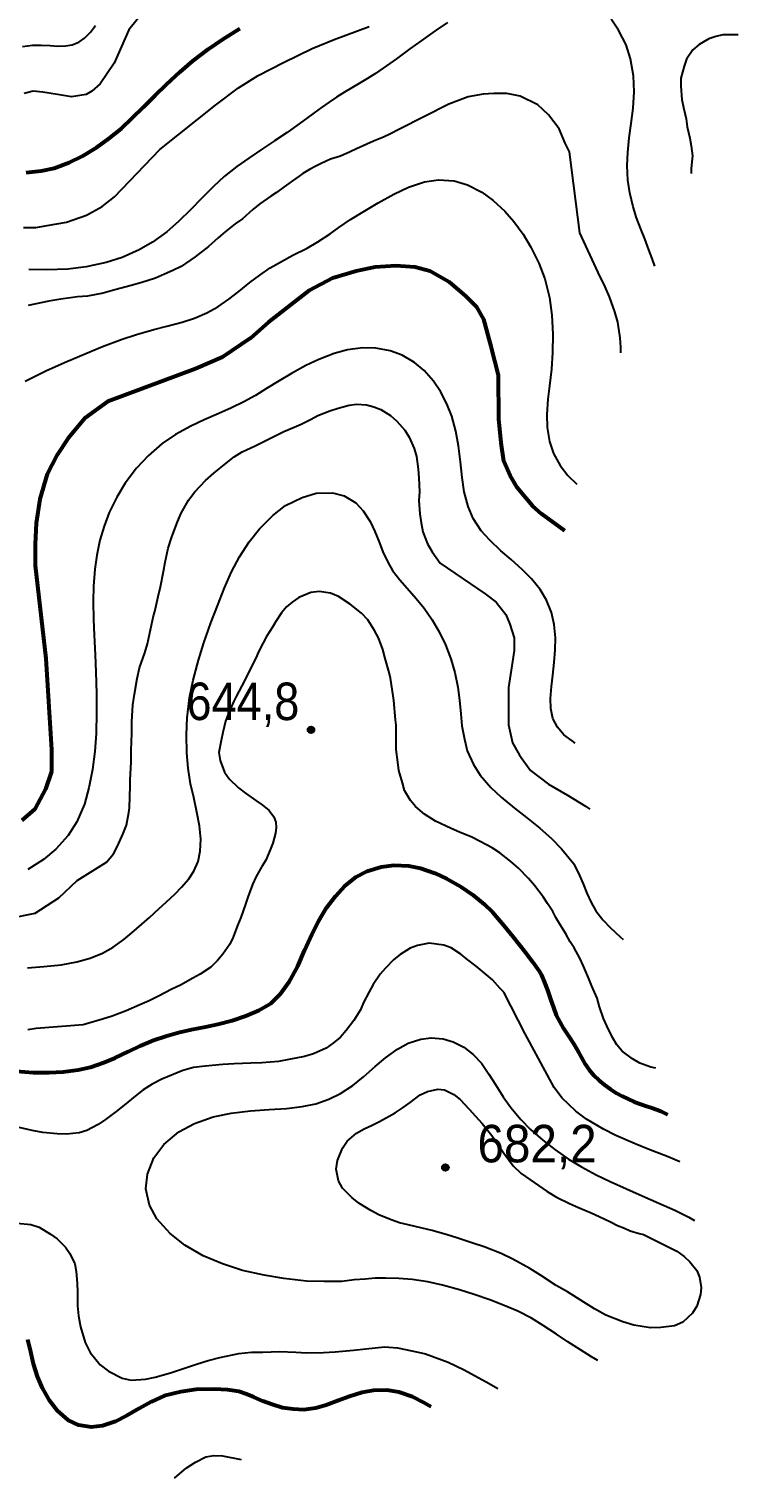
# Model space of a CAD drawing. Header units: metres. Extents: x 552626 to 559174, y 1843804 to 1852371.
# Drawn here: x 558436 to 558758, y 1844344 to 1845001 of the extents above; entities that cross this region are included whole.
import ezdxf

# ---------------------------------------------------------------- set-up
doc = ezdxf.new("R2010")
doc.units = ezdxf.units.M
doc.header["$LTSCALE"] = 6.8
for name, color, linetype, lineweight in [('1', 7, 'Continuous', 25), ('2', 7, 'Continuous', 53), ('5', 7, 'Continuous', 25)]:
    doc.layers.add(name, color=color, linetype=linetype, lineweight=lineweight)

msp = doc.modelspace()

# ---------------------------------------------------------------- hatches: boundary and pattern name
at = {"layer": '5'}
for points in [[(558565.82, 1844683.64, 1), (558562.82, 1844683.64, 1)], [(558626.76, 1844485.28, 1), (558623.76, 1844485.28, 1)]]:
    msp.add_hatch(color=256, dxfattribs=at).paths.add_polyline_path(points)

# ---------------------------------------------------------------- linework, layer by layer
at = {"layer": '1'}
for points in [[(558489.82, 1845011.17), (558481.73, 1845001.09)], [(558481.73, 1845001.09), (558475.01, 1844985.9), (558468.68, 1844976.56), (558464.97, 1844973.21), (558462.37, 1844971.73), (558455.69, 1844970.61), (558449.38, 1844971.73), (558442.71, 1844972.84), (558438.25, 1844973.21), (558434.17, 1844972.1)], [(558626.3, 1845004.38), (558620.62, 1845000.55), (558614.25, 1844996.05), (558609.15, 1844992.36), (558603.07, 1844987.88), (558598.63, 1844984.67), (558593.6, 1844981.16), (558589.92, 1844978.9), (558586.12, 1844976.63), (558582.84, 1844974.78), (558579.46, 1844972.74), (558575.85, 1844970.45), (558572.55, 1844968.27), (558569.05, 1844965.84), (558565.72, 1844963.36), (558562.23, 1844960.76), (558557.96, 1844957.61), (558553.49, 1844954.5), (558547.72, 1844950.63), (558542.25, 1844947.03), (558536.06, 1844942.9), (558530.66, 1844939.08), (558524.98, 1844934.52), (558520.07, 1844930.01), (558514.71, 1844924.61), (558509.85, 1844919.61), (558504.16, 1844914.07), (558498.91, 1844909.52), (558492.46, 1844904.8), (558486.37, 1844901.24), (558478.69, 1844897.84), (558471.35, 1844895.5), (558462.28, 1844893.6), (558454, 1844892.58), (558444.45, 1844892.16), (558436.31, 1844892.33)], [(558441.95, 1844994.06), (558445.95, 1844993.85), (558449.3, 1844993.63), (558452.99, 1844993.75), (558455.92, 1844994.26), (558459.05, 1844995.49), (558461.5, 1844997.24), (558464.28, 1844999.97), (558466.59, 1845002.98)], [(558540.29, 1844980.28), (558551.79, 1844986.23), (558564.78, 1844992.56), (558574.8, 1844996.65), (558590.75, 1845002.61)], [(558708.06, 1844932.88), (558707.7, 1844939.58), (558707.97, 1844945.39), (558708.64, 1844952.12), (558709.54, 1844958.52), (558710.44, 1844965.58), (558710.84, 1844972.97), (558710.67, 1844980.14), (558709.21, 1844987.89), (558707.32, 1844994.17), (558703.87, 1845000.93), (558700.44, 1845005.84)], [(558758.02, 1844998.74), (558751.16, 1844998.73), (558747.93, 1844998.04), (558744.74, 1844996.98), (558740.33, 1844994.34), (558737.5, 1844991.99), (558734.71, 1844987.76), (558733.59, 1844984.58), (558732.09, 1844979.18), (558732.08, 1844975.48), (558732.56, 1844969.38), (558733.29, 1844965.77), (558734.51, 1844960.61), (558734.95, 1844957.07), (558736.17, 1844951.91), (558736.69, 1844948.47), (558737.36, 1844943.9), (558737.25, 1844942.47)], [(558433.4, 1844993.48), (558437.92, 1844994.01), (558441.95, 1844994.06)], [(558433.94, 1844911.47), (558439.49, 1844911.47), (558444.64, 1844912.26), (558453.35, 1844913.85), (558462.47, 1844917.03), (558469.6, 1844921), (558475.14, 1844925.37), (558495.75, 1844946.81), (558521, 1844966.88), (558531.39, 1844974.7), (558540.29, 1844980.28)], [(558704.89, 1844854.52), (558704.91, 1844857.09), (558704.56, 1844861.41), (558703.48, 1844868.48), (558702.13, 1844873.24), (558699.66, 1844880.04), (558697.69, 1844884.44), (558694.5, 1844890.97), (558686.32, 1844909.06), (558681.64, 1844945.68), (558679.64, 1844949.7), (558676.83, 1844956.13), (558672.03, 1844962.56), (558667.22, 1844966.97), (558659.21, 1844970.99), (558653.2, 1844972.2), (558647.19, 1844972.2), (558642.38, 1844971.8), (558635.57, 1844970.59), (558626.76, 1844967.38), (558604.51, 1844955.97), (558600.13, 1844953.8), (558597.27, 1844952.31), (558592.66, 1844950.49), (558589.6, 1844949.16), (558584.92, 1844947.06), (558582.05, 1844945.75), (558577.64, 1844943.77), (558573.16, 1844942.35), (558571.18, 1844941.54), (558568.68, 1844940.27), (558566.53, 1844939.24), (558563.59, 1844937.64), (558560.58, 1844935.93), (558558.93, 1844934.68), (558555.96, 1844932.6), (558554.21, 1844931.43), (558552.13, 1844929.84), (558548.64, 1844927.32), (558546.11, 1844925.58), (558541.12, 1844922.2), (558537.93, 1844919.61), (558533.24, 1844915.32), (558529.92, 1844913.01), (558525.33, 1844909.49)], [(558737.25, 1844942.47), (558736.75, 1844938.14), (558736.69, 1844935.95)], [(558434.66, 1844841.71), (558444.04, 1844846.47), (558452.49, 1844850.25), (558462.11, 1844854.33), (558469.76, 1844857.44), (558478.7, 1844860.76), (558485.11, 1844862.93), (558493, 1844865.23), (558498.91, 1844866.74), (558505.8, 1844868.56), (558511.44, 1844870.31), (558517.1, 1844872.66), (558522.06, 1844875.39), (558526.99, 1844878.87), (558531.52, 1844882.41), (558536.63, 1844886.43), (558541.1, 1844889.85), (558545.77, 1844893.11), (558551, 1844896.04), (558556.11, 1844898.8), (558562.52, 1844902.09), (558567.34, 1844904.97), (558572.95, 1844908.53), (558576.88, 1844911.38), (558582.3, 1844915.02), (558587.95, 1844918.56), (558594.72, 1844922.6), (558601.83, 1844926.5), (558608.61, 1844929.72), (558615.83, 1844932.1), (558622.17, 1844933.02), (558629.26, 1844932.52), (558635.31, 1844930.74), (558641.79, 1844927.45), (558647, 1844923.62)], [(558720.24, 1844893.83), (558719.02, 1844897.41), (558717.62, 1844901.25), (558715.69, 1844906.33), (558714.12, 1844910.28), (558712.03, 1844915.81), (558710.47, 1844920.74), (558708.9, 1844927.08), (558708.06, 1844932.88)], [(558647, 1844923.62), (558652.18, 1844918.86), (558656.28, 1844914.07), (558660.53, 1844908.35), (558664.1, 1844902.48), (558667.73, 1844895.21), (558670.39, 1844888.14), (558672.53, 1844879.72), (558673.56, 1844871.69), (558674.05, 1844863.06), (558673.89, 1844854.72), (558673.38, 1844847.18), (558672.53, 1844839.69), (558671.72, 1844833.54), (558671.23, 1844826.69), (558671.4, 1844820.79), (558672.44, 1844814.41), (558674.28, 1844809.01), (558677.28, 1844803.53), (558680.86, 1844798.94), (558684.88, 1844795.02)], [(558525.33, 1844909.49), (558522.16, 1844906.72), (558517.8, 1844902.85), (558511.75, 1844898.1), (558505.36, 1844893.79), (558501.7, 1844891.9), (558497.83, 1844890.18), (558493.78, 1844888.44), (558487.56, 1844886.52), (558482.79, 1844885.17), (558475.26, 1844883.08), (558470.04, 1844881.58), (558462.98, 1844880.31), (558458.36, 1844880.02), (558450.91, 1844878.9), (558445.32, 1844878.01), (558435.98, 1844875.98)], [(558650.45, 1844764.85), (558645.39, 1844769.6), (558641.44, 1844773.93), (558637.82, 1844779.51), (558635.54, 1844784.91), (558633.86, 1844791.57), (558632.91, 1844798.13), (558632.15, 1844805.22), (558631.18, 1844812.41), (558629.95, 1844819.11), (558628.13, 1844825.81), (558625.98, 1844831.42), (558623.09, 1844837.07), (558619.89, 1844841.81), (558615.64, 1844846.52), (558611.23, 1844850.23), (558605.61, 1844853.53), (558600.24, 1844855.49), (558593.72, 1844856.76), (558587.8, 1844856.86), (558580.9, 1844855.98), (558574.84, 1844854.3), (558567.93, 1844851.63), (558562, 1844848.78), (558555.41, 1844845.19), (558549.93, 1844841.93), (558544.2, 1844838.4), (558539.09, 1844835.31), (558533.91, 1844832.36), (558528.22, 1844829.58), (558522.58, 1844827.1), (558515.9, 1844824.22), (558509.76, 1844821.39), (558502.85, 1844817.54), (558496.86, 1844813.45), (558490.43, 1844807.92), (558485.22, 1844802.35), (558480.01, 1844795.43), (558476.23, 1844789.09), (558472.82, 1844782.23), (558470.45, 1844775.94), (558468.51, 1844769.68), (558467.11, 1844762.92), (558466.2, 1844756.46), (558465.62, 1844748.83), (558465.47, 1844741.92), (558465.61, 1844733.65), (558465.9, 1844726.64), (558466.36, 1844717.62), (558466.68, 1844710), (558467.01, 1844699.92), (558467, 1844691.55), (558466.82, 1844682.06), (558466.19, 1844673.83), (558465.24, 1844665.73), (558463.6, 1844657.36), (558461.5, 1844649.91), (558458.12, 1844642.02), (558454.2, 1844635.78), (558448.59, 1844629.51), (558442.96, 1844624.8), (558435.8, 1844620.29)], [(558567.43, 1844826.21), (558572.88, 1844828.22), (558576.61, 1844829.54), (558581.67, 1844830.84), (558585.03, 1844831.26), (558589.53, 1844830.97), (558592.77, 1844830.14), (558596.06, 1844828.93), (558600.3, 1844826.14), (558603.27, 1844823.66), (558606.93, 1844819.47), (558608.85, 1844816.29), (558611.18, 1844811.27), (558612.21, 1844807.6), (558612.94, 1844801.8), (558613.24, 1844797.85), (558613.46, 1844791.61), (558613.2, 1844787.59), (558613.66, 1844781.66), (558614.28, 1844777.46), (558615.06, 1844773.48), (558617.18, 1844767.95), (558619.33, 1844764.42), (558622.92, 1844759.27), (558643.32, 1844745.3), (558648.3, 1844741.55), (558652.67, 1844735.93), (558654.54, 1844731.55), (558656.41, 1844725.3), (558656.41, 1844719.68), (558655.78, 1844714.68), (558653.91, 1844702.8), (558653.91, 1844685.93), (558655.78, 1844677.8), (558658.9, 1844672.18), (558663.88, 1844665.3), (558671.99, 1844659.05), (558680.71, 1844654.05), (558688.81, 1844649.05), (558690.78, 1844647.73)], [(558428.04, 1844598.27), (558439.18, 1844600.56), (558449.92, 1844607.47), (558458.29, 1844615.39), (558471.52, 1844623.59), (558474.74, 1844627.51), (558476.58, 1844630.97), (558479.11, 1844636.6), (558480.61, 1844640.49), (558481.7, 1844646.23), (558482, 1844648.36), (558482.28, 1844658.27), (558482.33, 1844660.94), (558482.74, 1844669.06), (558482.75, 1844674.28), (558483.1, 1844682.12), (558483.02, 1844687.24), (558483.48, 1844694.99), (558484.2, 1844699.82), (558485.39, 1844707), (558486.51, 1844711.7), (558488.98, 1844718.56), (558490.17, 1844722.7), (558491.56, 1844729.05), (558492.87, 1844735.29), (558493.46, 1844737.36), (558494.99, 1844744.1), (558496.06, 1844748.51), (558497.37, 1844755.42), (558498.17, 1844759.7), (558499.56, 1844766.04), (558500.97, 1844770.68), (558503.38, 1844777.25), (558505.21, 1844781.57), (558508.71, 1844787.8), (558511.65, 1844791.58), (558516.51, 1844796.75), (558520.27, 1844800.07), (558525.79, 1844804.56), (558529.52, 1844807.4), (558533.13, 1844809.66), (558538.96, 1844812.38), (558542.89, 1844814.39), (558548.61, 1844817.2), (558552, 1844818.96), (558556.7, 1844820.87), (558559.85, 1844822.31), (558564.42, 1844824.5), (558567.43, 1844826.21)], [(558513.23, 1844715.2), (558515.77, 1844723.16), (558518.93, 1844732.15), (558521.83, 1844739.93), (558525.06, 1844748.03), (558528.29, 1844755.23), (558531.82, 1844762.05), (558536.28, 1844768.87), (558540.98, 1844774.77), (558547.06, 1844780.86), (558552.82, 1844785.3), (558560.27, 1844789.05), (558566.64, 1844790.91), (558574.03, 1844791.12), (558579.3, 1844789.76), (558584.63, 1844786.59), (558587.98, 1844782.9), (558591.18, 1844778.08), (558593.33, 1844773.64), (558595.42, 1844768.51), (558596.97, 1844764.32), (558599.14, 1844759.62), (558601.33, 1844755.95), (558604.64, 1844751.6), (558607.94, 1844747.85), (558612.05, 1844743.14), (558615.6, 1844738.77), (558619.35, 1844733.46), (558622.47, 1844728.14), (558625.39, 1844722.16), (558627.78, 1844715.86), (558629.56, 1844709.72), (558630.95, 1844703.07), (558631.72, 1844697.18), (558632.35, 1844690.95), (558632.79, 1844685.54), (558633.89, 1844679.43), (558635.19, 1844674.19), (558638.02, 1844667.98), (558641.03, 1844663.13), (558645.85, 1844657.47), (558650.52, 1844653.19), (558656.61, 1844648.15), (558662.07, 1844643.96), (558668.16, 1844639.08), (558673.36, 1844634.37), (558677.95, 1844629.78), (558683.61, 1844622.91), (558686.13, 1844617.69)], [(558684.15, 1844677.61), (558682.75, 1844678.61), (558679.07, 1844681.41), (558676.11, 1844684.92), (558674.01, 1844688.73), (558673.11, 1844693.33), (558673, 1844697.81), (558673.36, 1844703.24), (558673.95, 1844708.52), (558674.63, 1844714.18), (558675.05, 1844719.93), (558675.19, 1844725.42), (558674.59, 1844731.46), (558673.36, 1844736.83), (558671.12, 1844742.52), (558668.26, 1844747.27), (558664.37, 1844752.12), (558660.2, 1844756.26), (558655.16, 1844760.82), (558650.45, 1844764.85)], [(558594.88, 1844725.33), (558593.13, 1844728.72), (558590.15, 1844733.57), (558587.21, 1844736.53), (558582.14, 1844740.64), (558576.76, 1844744.15), (558573.16, 1844745.6), (558568.03, 1844746.38), (558564.29, 1844745.91), (558558.78, 1844743.61), (558555.71, 1844741.61), (558553.14, 1844739.39), (558550.91, 1844736.73), (558548.36, 1844732.8), (558546.79, 1844730.14), (558544.19, 1844725.92), (558542.65, 1844723.07), (558540.5, 1844719), (558539.25, 1844716.09), (558536.88, 1844711.52), (558535.38, 1844708.29), (558532.93, 1844703.61), (558530.25, 1844698.44), (558529.34, 1844696.61), (558526.87, 1844691.27), (558525.53, 1844687.59), (558524.37, 1844682.41), (558523.59, 1844678.8), (558522.57, 1844673.35), (558523.12, 1844669.72), (558525, 1844664.54), (558527.18, 1844661.49), (558531.4, 1844657.36), (558534.56, 1844654.91), (558539.25, 1844651.6), (558542.15, 1844649.69), (558545.41, 1844647.15), (558547.49, 1844644.18), (558548.36, 1844641.82), (558548.47, 1844639.37), (558548.14, 1844636.76), (558546.99, 1844632.25), (558545.85, 1844629.26), (558543.77, 1844624.63), (558542.04, 1844621.75), (558539.48, 1844617.16), (558537.84, 1844613.53), (558535.72, 1844607.76), (558534.46, 1844604.18), (558532.49, 1844598.62), (558530.96, 1844594.91), (558528.95, 1844589.72), (558527.46, 1844586.5), (558524.31, 1844582.02), (558521.84, 1844579.05), (558518.88, 1844576.11), (558513.97, 1844572.84), (558510.69, 1844571.01), (558505.09, 1844567.93), (558501.14, 1844566.11), (558495.09, 1844562.88), (558490.97, 1844560.84), (558486.65, 1844558.97), (558480.44, 1844556.2), (558474.19, 1844553.8)], [(558720.72, 1844530.26), (558718.4, 1844530.73), (558713.53, 1844532.49), (558710.15, 1844534.44), (558705.52, 1844538.04), (558702.98, 1844540.86), (558701.04, 1844544.22), (558698.49, 1844549.41), (558697.03, 1844552.74), (558695.23, 1844558.02), (558694.07, 1844561.96), (558691.77, 1844567.47), (558690.15, 1844571.25), (558687.87, 1844576.57), (558686.2, 1844580.07), (558683.62, 1844584.78), (558681.85, 1844587.5), (558679.97, 1844591.16), (558678.77, 1844593.1), (558676.75, 1844596.36), (558675.32, 1844598.65), (558673.96, 1844601.23), (558671.6, 1844604.92), (558669.6, 1844608), (558665.74, 1844613.02), (558662.97, 1844616.19), (558658.38, 1844620.93), (558654.97, 1844623.93), (558650, 1844627.96), (558646.49, 1844630.18), (558641, 1844633.1), (558637.25, 1844635), (558631.64, 1844637.34), (558627.93, 1844638.87), (558620.77, 1844642.25), (558615.81, 1844645.42), (558611.76, 1844648.91), (558609.52, 1844651.66), (558606.77, 1844656.16), (558605.77, 1844659.65), (558604.21, 1844665.25), (558603.64, 1844669.07), (558603.02, 1844674.78), (558602.96, 1844679.05), (558602.97, 1844685.79), (558602.66, 1844688.22), (558601.85, 1844696.96), (558601.6, 1844699.01), (558600.3, 1844707.11), (558599.7, 1844709.6), (558597.95, 1844716.03), (558596.87, 1844720.07), (558594.88, 1844725.33)], [(558435.64, 1844575.75), (558443.17, 1844576.33), (558451.02, 1844577.12), (558458.05, 1844578.46), (558464.19, 1844580.13), (558469.7, 1844582.48), (558474.55, 1844585.13), (558479.34, 1844588.58), (558483.09, 1844591.63), (558487.63, 1844595.58), (558490.98, 1844598.6), (558495.4, 1844602.62), (558498.59, 1844605.52), (558502.64, 1844609.32), (558505.62, 1844612.29), (558508.87, 1844616.12), (558511.21, 1844619.59), (558513.14, 1844624.03), (558514.07, 1844628.65), (558514.32, 1844634.08), (558513.67, 1844640.13), (558512.55, 1844646.29), (558511.09, 1844652.94), (558509.72, 1844659.18), (558508.63, 1844666.25), (558507.95, 1844673.16), (558507.82, 1844681.34), (558508.15, 1844689.15), (558509.27, 1844698.16), (558510.85, 1844706.13), (558513.23, 1844715.2)], [(558686.13, 1844617.69), (558687.78, 1844613.79), (558689.46, 1844609.62), (558691.38, 1844605.33), (558693.46, 1844601.55), (558696.62, 1844597.52), (558700.1, 1844593.89), (558704.54, 1844589.79), (558705.87, 1844588.55)], [(558651.75, 1844564.74), (558650.13, 1844566.35), (558646.6, 1844570.27), (558643.81, 1844572.77), (558639.27, 1844576.48), (558634.85, 1844579.91), (558632.22, 1844581.96), (558627.87, 1844584.83), (558624.58, 1844586.03), (558617.91, 1844587), (558612.64, 1844585.87), (558609.37, 1844584.7), (558604.78, 1844581.85), (558601.84, 1844579.58), (558598.06, 1844575.59), (558595.75, 1844572.83), (558592.53, 1844568.25), (558590.76, 1844564.89), (558588.14, 1844560.01), (558586.75, 1844556.7), (558583.74, 1844551.95), (558580.33, 1844547.35), (558577.66, 1844544.36), (558574.47, 1844541.77), (558571.26, 1844539.37), (558565.51, 1844536.76), (558561.38, 1844535.57), (558554.24, 1844534.2), (558549.51, 1844533.33), (558541.98, 1844532.76), (558537.07, 1844532.53), (558529.42, 1844532.24), (558524.32, 1844531.98), (558516.26, 1844531.16), (558511.02, 1844530.5), (558506.15, 1844529.23), (558496.67, 1844525.29), (558492.2, 1844523.02), (558488.16, 1844520.42), (558484.62, 1844517.6), (558479.53, 1844513.45), (558475.99, 1844510.64), (558471.03, 1844507.07), (558467.71, 1844504.75), (558462.65, 1844501.94), (558459.16, 1844500.93), (558453.34, 1844500.39), (558449.24, 1844500.54), (558442.72, 1844501.06), (558437.86, 1844501.97), (558430.02, 1844503.84)], [(558731.56, 1844487.75), (558726.31, 1844490.07), (558717.23, 1844493.59), (558711.32, 1844495.98), (558702.59, 1844499.73), (558697.02, 1844502.55), (558689.31, 1844507.19), (558684.39, 1844510.84), (558678.04, 1844516.79), (558674.6, 1844521.49), (558661.4, 1844545.84), (558651.75, 1844564.74)], [(558439.64, 1844548.19), (558435.9, 1844547.69)], [(558474.19, 1844553.8), (558469.79, 1844552.49), (558460.9, 1844549.96), (558439.64, 1844548.19)], [(558694.42, 1844397.68), (558691.49, 1844399.38), (558686.49, 1844402.51), (558680.78, 1844406.24), (558675.68, 1844409.7), (558669.7, 1844413.59), (558664.28, 1844416.85), (558658.1, 1844420.05), (558651.97, 1844422.7), (558645.49, 1844425.18), (558638.39, 1844427.63), (558631.62, 1844429.78), (558623.99, 1844431.91), (558617.35, 1844433.39), (558610.17, 1844434.47), (558604.21, 1844434.94), (558598.12, 1844435.08), (558593.41, 1844435.06), (558588.91, 1844434.62), (558583.9, 1844434.3), (558578.36, 1844433.62), (558570.28, 1844433.58), (558562.27, 1844433.73), (558552.03, 1844434.88), (558543.08, 1844436.41), (558533.2, 1844438.57), (558524.12, 1844441.5), (558515.38, 1844445.11), (558507.07, 1844450.08), (558500.39, 1844455.36), (558494.45, 1844461.97), (558491.08, 1844468.17), (558489.4, 1844475.55), (558490.08, 1844482.22), (558493.09, 1844489.64), (558497.58, 1844495.66), (558504.4, 1844501.36), (558511.52, 1844505.2), (558519.92, 1844508.15), (558528.15, 1844509.8), (558536.9, 1844510.85), (558545.31, 1844511.51), (558553.16, 1844512.05), (558560.33, 1844512.94), (558566.45, 1844514.12), (558572.41, 1844516.18), (558577.65, 1844518.75), (558583.36, 1844522.44), (558588.08, 1844526.34), (558593.46, 1844530.99), (558598.08, 1844535.01), (558603.58, 1844538.93), (558608.42, 1844541.55), (558614.15, 1844543.35), (558618.83, 1844543.98), (558624.28, 1844543.57), (558628.78, 1844542.22), (558633.69, 1844539.86), (558637.85, 1844536.45), (558641.61, 1844532.52), (558645.04, 1844527.6), (558647.93, 1844522.85), (558651.49, 1844517.33), (558654.96, 1844512.43), (558659.46, 1844507.07), (558663.86, 1844502.53), (558669.47, 1844497.58), (558674.87, 1844493.41), (558681.13, 1844489.08), (558686.98, 1844485.54), (558693.64, 1844481.95), (558700.01, 1844478.85), (558707.38, 1844475.51), (558714.59, 1844472.35), (558722.12, 1844469.11), (558729.29, 1844465.82), (558735.75, 1844462.65), (558738.33, 1844461.19)], [(558730.27, 1844447.26), (558733.61, 1844444.83), (558736.19, 1844442.49), (558739.34, 1844438.52), (558740.57, 1844435.54), (558741.34, 1844430.89), (558740.99, 1844427.61), (558739.28, 1844422.36), (558737.3, 1844419.17), (558732.97, 1844415.12), (558729.18, 1844413.5), (558722.93, 1844412.62), (558718.29, 1844412.52), (558710.82, 1844413.77), (558705.78, 1844415.32), (558697.99, 1844418.33), (558692.98, 1844421.22), (558688.05, 1844424.21), (558680.63, 1844428.79), (558675.51, 1844431.76), (558668.37, 1844436.47), (558663.54, 1844439.38), (558655.89, 1844443.64), (558650.63, 1844446.21), (558642.92, 1844449.33), (558637.78, 1844450.97), (558630.46, 1844453.28), (558626.01, 1844454.72), (558619.22, 1844456.62), (558614.81, 1844457.68), (558608.44, 1844459.26), (558604.43, 1844460.18), (558600.75, 1844461.53), (558595.06, 1844463.76), (558591.49, 1844465.68), (558586.03, 1844469.08), (558582.77, 1844471.62), (558578.53, 1844475.93), (558576.8, 1844479.14), (558575.66, 1844484.41), (558576.4, 1844488.39), (558578.55, 1844493.98), (558580.71, 1844497.19), (558584.9, 1844500.85), (558588.37, 1844502.71), (558591.79, 1844504.28), (558595.44, 1844506.16), (558602.55, 1844510.09), (558606.06, 1844512.43), (558609.29, 1844514.64), (558613.78, 1844518.24), (558617.11, 1844519.7), (558621.82, 1844520.77), (558624.91, 1844520.39), (558629.06, 1844518.35), (558632, 1844516.06), (558636.06, 1844511.72), (558638.94, 1844508.47), (558641.92, 1844505.14), (558646.3, 1844499.71), (558649.06, 1844495.88), (558651.76, 1844491.75), (558656.09, 1844486.02), (558659.65, 1844482.58), (558665.58, 1844478.48)], [(558665.58, 1844478.48), (558671.51, 1844474.37), (558675.62, 1844471.85), (558681.6, 1844468.9), (558685.62, 1844467.12), (558691.44, 1844464.62), (558695.06, 1844462.98), (558700.11, 1844460.58), (558703.36, 1844458.89), (558706.46, 1844457.67), (558709.08, 1844456.48), (558713.11, 1844455.37), (558715.07, 1844454.85), (558730.27, 1844447.26)], [(558431.05, 1844459.99), (558437.3, 1844459.35), (558440.96, 1844458.19), (558446.11, 1844455.04), (558449.13, 1844452.85), (558453.02, 1844449.16), (558454.99, 1844446.28), (558457.2, 1844441.52), (558457.73, 1844438.07), (558458.3, 1844432.73), (558458.42, 1844428.76), (558458.45, 1844422.49), (558458.82, 1844417.98), (558459.72, 1844413.06), (558461.94, 1844405.93), (558464.13, 1844401.36), (558468.72, 1844395.76), (558472.51, 1844392.82), (558478.59, 1844389.78), (558482.79, 1844388.88), (558489.3, 1844389.22), (558493.63, 1844390.24), (558500.52, 1844392.14), (558505.08, 1844393.66), (558512.37, 1844396.1), (558517.68, 1844397.71), (558523, 1844399.14), (558531.62, 1844400.88), (558537.33, 1844401.5), (558542.45, 1844401.57), (558550.03, 1844401.76), (558557.38, 1844401.45), (558562.25, 1844401.2), (558569.93, 1844401.31), (558575.3, 1844401.7), (558583.66, 1844402.46), (558589.18, 1844403.06), (558597.62, 1844403.92), (558603.56, 1844403.53), (558612.93, 1844401.47), (558616.25, 1844400.75), (558626.51, 1844397), (558633.78, 1844393.54), (558645.19, 1844387.37), (558649.1, 1844385.11)], [(558502.44, 1844344.45), (558504.72, 1844346.41), (558507.64, 1844348.87), (558511.85, 1844351.67), (558516.58, 1844354.07), (558520.21, 1844354.62), (558524.13, 1844354.45), (558532.68, 1844352.83)]]:
    msp.add_lwpolyline(points, dxfattribs=at)
at = {"layer": '2'}
for points in [[(558435.08, 1844936.42), (558441.85, 1844937.04), (558447.8, 1844938.38), (558454.61, 1844940.88), (558460.51, 1844943.77), (558467.07, 1844947.73), (558472.59, 1844951.71), (558478.28, 1844956.35), (558483.36, 1844961.07), (558488.35, 1844965.94), (558493.69, 1844971.29), (558498.83, 1844976.3), (558504.99, 1844981.98), (558510.73, 1844986.91), (558517.73, 1844992.3), (558524.26, 1844996.85), (558532.09, 1845001.68)], [(558679.46, 1844773.89), (558677.19, 1844775.6), (558668.87, 1844781.56), (558664.91, 1844785.13), (558657.78, 1844793.48), (558654.61, 1844799.04), (558651.84, 1844805.4), (558650.65, 1844813.74), (558649.46, 1844824.47), (558649.36, 1844844.45), (558646.09, 1844857.47), (558642.69, 1844869.68), (558639.58, 1844875.31), (558634.59, 1844880.31), (558627.11, 1844886.56), (558618.39, 1844891.56), (558611.53, 1844893.43), (558602.81, 1844894.06), (558593.46, 1844893.43), (558584.74, 1844891.56), (558574.14, 1844888.43), (558563.55, 1844882.81)], [(558563.55, 1844882.81), (558545.06, 1844868.47), (558536.89, 1844861.26), (558524.19, 1844852.59), (558511.91, 1844847.31), (558472.14, 1844832.56), (558461.72, 1844825.04), (558454.22, 1844815.84), (558449.22, 1844808.32), (558444.63, 1844799.54), (558441.3, 1844788.26), (558439.63, 1844777.39), (558439.21, 1844767.78), (558439.21, 1844758.17), (558443.97, 1844716.02), (558446.63, 1844674.67), (558446.63, 1844664.73), (558443.85, 1844656.79), (558439.1, 1844647.65), (558433.16, 1844642.49)], [(558430.66, 1844528.9), (558438.26, 1844528.37), (558445.6, 1844528.29), (558451.95, 1844528.61), (558458.72, 1844529.5), (558464.25, 1844530.78), (558470.36, 1844532.78), (558475.54, 1844535), (558481.52, 1844537.8), (558486.78, 1844540.33), (558492.93, 1844542.92), (558498.39, 1844544.8), (558504.79, 1844546.56), (558510.09, 1844547.73), (558516.41, 1844549.02), (558522.04, 1844550.25), (558528.56, 1844551.84), (558534.8, 1844553.97), (558540.76, 1844556.49), (558546.05, 1844559.63), (558550.5, 1844564.02), (558554.47, 1844569.46), (558558.28, 1844576.57), (558561.42, 1844583.58), (558564.73, 1844590.91), (558567.83, 1844597.14), (558571.31, 1844602.93), (558575.42, 1844608.32), (558579.61, 1844612.91), (558584.8, 1844616.98), (558589.8, 1844619.64), (558596.27, 1844621.56), (558601.9, 1844622.25), (558608.65, 1844621.96), (558614.01, 1844620.94), (558620.49, 1844618.74), (558625.95, 1844616.13), (558632.37, 1844612.41), (558637.66, 1844608.8), (558642.88, 1844604.57), (558646.61, 1844601.05), (558651.84, 1844594.97), (558655.85, 1844589.94), (558661.54, 1844582.65), (558664.73, 1844578.46), (558667.82, 1844574.27), (558668.87, 1844572.39), (558670.18, 1844569.14), (558671.53, 1844565.68), (558673.12, 1844561.05), (558674.3, 1844557.74), (558675.46, 1844554.35), (558677.15, 1844551.34), (558678.89, 1844548.23), (558681.63, 1844544.14), (558683.47, 1844541.14), (558685.66, 1844537.55), (558686.99, 1844535.06), (558688.64, 1844532.08), (558690.5, 1844529.46), (558692.54, 1844526.98), (558694.89, 1844524.76), (558697.48, 1844522.73), (558700.12, 1844520.78), (558702.94, 1844519.01), (558705.4, 1844517.62), (558708.39, 1844516.14), (558710.94, 1844515.08), (558713.91, 1844513.94), (558716.44, 1844513.09), (558718.91, 1844512.29), (558721.11, 1844511.48), (558723, 1844510.71), (558725.39, 1844509.62), (558726.07, 1844509.3)], [(558618.85, 1844376.72), (558615.59, 1844378.55), (558610.36, 1844381.19), (558604.14, 1844383.32), (558598.73, 1844384.26), (558592.63, 1844384.2), (558587.51, 1844383.25), (558581.8, 1844381.46), (558576.85, 1844379.54), (558571.23, 1844377.51), (558566.31, 1844376.17), (558561.07, 1844375.4), (558556.24, 1844375.6), (558551.46, 1844376.31), (558546.65, 1844377.75), (558542.52, 1844379.26), (558538.35, 1844381.08), (558535.11, 1844382.47), (558531.63, 1844383.71), (558526.41, 1844384.39), (558520.58, 1844384.74), (558512.29, 1844384.55), (558505.24, 1844383.53), (558497.77, 1844381.77), (558491.88, 1844378.98), (558486.4, 1844375.98), (558480.66, 1844372.65), (558475.6, 1844370.09), (558469.81, 1844368.14), (558464.65, 1844367.54), (558458.96, 1844368.48), (558454.2, 1844370.75), (558449.39, 1844374.84), (558445.75, 1844379.53), (558442.46, 1844385.18), (558440.26, 1844390.53), (558438.48, 1844396.27), (558437.21, 1844401.59), (558435.79, 1844407.25)]]:
    msp.add_lwpolyline(points, dxfattribs=at)
at = {"layer": '5'}
for centre in [(558564.32, 1844683.64), (558625.26, 1844485.28)]:
    msp.add_circle(centre, 1.5, dxfattribs=at)

# ---------------------------------------------------------------- texts
for s, width, p in [('644,8', 0.9, (558507.81, 1844688.08)), ('682,2', 0.95, (558639.83, 1844487.56))]:
    msp.add_text(s, height=17, dxfattribs=dict(at, width=width)).set_placement(p)

doc.saveas('drawing.dxf')
